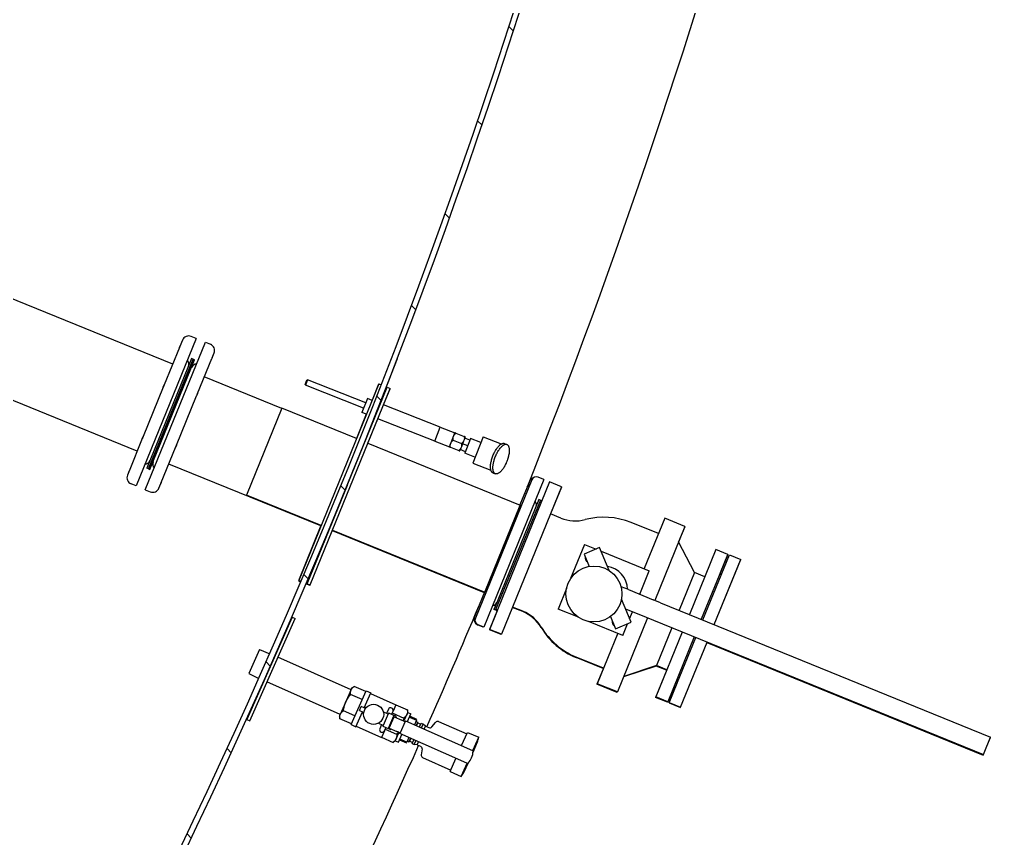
# Model space of a CAD drawing. Header units: millimetres. Extents: x 0 to 118900, y 0 to 84100.
# Drawn here: x 84795 to 88268, y 50192 to 53124 of the extents above; entities that cross this region are included whole.
import ezdxf

# ---------------------------------------------------------------- set-up
doc = ezdxf.new("R2010")
doc.units = ezdxf.units.MM
doc.header["$LTSCALE"] = 100
doc.layers.add('Hatch', color=7, linetype='Continuous', lineweight=18)
doc.layers.add('Visible', color=7, linetype='Continuous', lineweight=25)

msp = doc.modelspace()

# ---------------------------------------------------------------- hatches: boundary and pattern name
at = {"layer": 'Hatch'}
h = msp.add_hatch(dxfattribs=at)
h.set_pattern_fill('ANSI31', color=256, scale=2540, angle=90.00021045915, style=0)
h.set_pattern_definition([(135.00021045915, (0, 0), (-224.5055783671478, -224.5072276832807), [])])
edge = h.paths.add_edge_path()
edge.add_ellipse((63832.26224651564, 60471.07866336872), major_axis=(-2672.617190233979, -23729.97086712215), ratio=1, start_angle=54.41072852725948, end_angle=90)
edge.add_line((87562.23311363779, 57798.46147313475), (87582.10746109768, 57796.22310027855))
edge.add_ellipse((63832.26224651557, 60471.07866336872), major_axis=(12599.99999999995, 20308.86505937751), ratio=1, start_angle=269.99999999999847, end_angle=295.3903101269922, ccw=False)
edge.add_ellipse((63832.26224643614, 60471.07866341878), major_axis=(12800.00000000709, 20183.40902831604), ratio=1, start_angle=269.99999999999994, end_angle=270.5659876099541, ccw=False)
edge.add_ellipse((63832.2622465152, 60471.07866336905), major_axis=(16013.41164640456, 17742.05871489609), ratio=1, start_angle=270, end_angle=279.68616764822156, ccw=False)
edge.add_line((81574.32096141133, 44457.66701696448), (81574.32096141131, 44487.5323560815))

# ---------------------------------------------------------------- linework, layer by layer
at = {"layer": 'Visible'}
for p, q in [((85342.8794772174, 51889.85002673211), (84602.92414958462, 52191.29175096396)), ((85426.72970037888, 51981.70333410726), (85211.68366431861, 51453.82531564584)), ((85245.0233286425, 51440.24346073671), (85460.06936470278, 51968.12147919815)), ((85377.85275360821, 51975.69966236606), (85368.51395534749, 51952.7755182572)), ((85426.72970037891, 51981.70333410725), (85409.13376643018, 51988.87153530924)), ((85460.0693647028, 51968.12147919814), (85477.6652986515, 51960.95327799614)), ((85366.91196050205, 51948.84306788477), (85312.81168827262, 51816.04199409659)), ((85366.91196050204, 51948.84306788477), (85368.51395534747, 51952.77551825719)), ((85484.02029636074, 51912.93873845345), (85490.83717159469, 51929.67226517417)), ((85410.30193825455, 51909.57061870304), (85250.3378693255, 51516.90346111068)), ((85255.89448004619, 51514.63981862581), (85415.85854897524, 51907.30697621817)), ((85415.8585489752, 51907.3069762182), (85255.89448004615, 51514.63981862584)), ((85261.45109076684, 51512.37617614097), (85421.41515969588, 51905.04333373332)), ((85415.85854897517, 51907.30697621824), (85410.30193825453, 51909.57061870308)), ((85415.85854897524, 51907.30697621818), (85421.41515969587, 51905.04333373335)), ((85431.72008781356, 51784.55631876885), (85482.63225654123, 51909.531487974)), ((85484.02029636074, 51912.93873845343), (85482.63225654123, 51909.531487974)), ((86021.24160971656, 51589.63125244009), (86147.36273970053, 51910.33745834514)), ((86147.36273970053, 51910.33745834514), (86146.58396150894, 51910.64372116054)), ((85215.88913381757, 51578.12416530385), (84475.93380618478, 51879.5658895357)), ((85733.22728905371, 51730.830808874), (85455.86389520386, 51843.82262954021)), ((85816.24851067577, 51817.04561873871), (85822.10415314119, 51831.93559695619)), ((85824.69735572657, 51833.0648889252), (85817.37780264477, 51814.45241615335)), ((85822.10415314119, 51831.93559695615), (85824.69735572653, 51833.06488892516)), ((86033.1570507712, 51751.08589440917), (85824.69735572656, 51833.06488892518)), ((85309.3778600661, 51807.61290392317), (85237.52811373441, 51631.24182350065)), ((85309.37786006609, 51807.61290392315), (85312.81168827259, 51816.04199409654)), ((86080.3959844945, 51819.69905217905), (85793.71449016994, 51115.84273103686)), ((85816.24851067578, 51817.04561873871), (85817.37780264478, 51814.45241615333)), ((86025.83749768947, 51732.4734216373), (85817.3778026448, 51814.45241615334)), ((85823.35054581448, 51103.7719312684), (86110.03204013924, 51807.62825241112)), ((85834.46406667463, 51099.24538135801), (86121.1455609994, 51803.10170250073)), ((86079.35449638074, 51818.41868803299), (86055.70948241011, 51760.37677593838)), ((86079.35449638075, 51818.41868803299), (86079.80048907187, 51818.23700030027)), ((86080.3959844945, 51819.69905217904), (86088.70922964369, 51816.31305780706)), ((86097.13150070896, 51744.08712622819), (86120.57219590605, 51801.62749274084)), ((86110.03204013928, 51807.62825241114), (86121.1455609994, 51803.10170250077)), ((86120.57219590603, 51801.62749274084), (86120.54896779673, 51801.63695536793)), ((85356.3683837517, 51599.58890920113), (85428.36906325618, 51776.33048845094)), ((85431.72008781358, 51784.55631876884), (85428.36906325616, 51776.33048845093)), ((86039.34207312518, 51766.81343390105), (86019.65247533516, 51716.74588214477)), ((86056.16154358335, 51760.19899806892), (86039.34207312521, 51766.81343390101)), ((85733.81559918204, 51732.27521952072), (85606.84587419567, 51420.54095939379)), ((86000.54009982543, 51623.63802167142), (85733.81559918204, 51732.27521952073)), ((86035.86602540966, 51710.36973095466), (86019.65247533521, 51716.74588214474)), ((86085.94368073928, 51748.48685554636), (86084.01200777764, 51749.24650650475)), ((86299.91669193115, 51664.33969075597), (86097.11198216617, 51744.09480210296)), ((86035.41065218658, 51710.54881132299), (86000.08122397403, 51623.82492233685)), ((86041.30003410064, 51607.03645326096), (86076.83267048541, 51694.25916161283)), ((86065.6481625656, 51698.65758843204), (86064.32240998762, 51699.17895474843)), ((86280.22709414117, 51614.27213899966), (86076.81646399244, 51694.26553498873)), ((86280.19049637571, 51614.17907663581), (86299.95328969654, 51664.43275311981)), ((86299.95328969664, 51664.43275311983), (86352.0682134578, 51643.93800449082)), ((85234.27394215933, 51623.25374023137), (85186.76332867342, 51506.62844007561)), ((85234.27394215936, 51623.2537402314), (85237.52811373441, 51631.24182350068)), ((86280.19049637576, 51614.17907663579), (86332.30542013695, 51593.68432800678)), ((86338.28963621984, 51608.90124872037), (86346.08399737508, 51628.72108377789)), ((86345.88782747356, 51617.35570439664), (86375.71075166506, 51605.62752193803)), ((86346.08399737511, 51628.72108377788), (86348.17103288029, 51634.02808696235)), ((86348.17103288026, 51634.02808696237), (86352.06821345788, 51643.93800449113)), ((86355.76922413401, 51642.48254263864), (86385.59214832551, 51630.75436018003)), ((86383.3089429188, 51614.0819776143), (86375.51458176355, 51594.26214255678)), ((86385.39597842394, 51619.38898079877), (86383.30894291877, 51614.08197761427)), ((86389.2931590016, 51629.29889832755), (86385.39597842397, 51619.38898079879)), ((86406.075743503, 51617.32622705276), (86387.46327073114, 51624.64578013456)), ((86408.34480495835, 51623.09609361207), (86387.7036652677, 51570.60892039545)), ((86444.63912686345, 51608.82296510258), (86408.34480495838, 51623.09609361206)), ((86452.80042854966, 51629.57587224319), (86415.8366854866, 51535.58288474534)), ((86452.80042854969, 51629.57587224317), (86517.97957780169, 51603.943477847)), ((85302.10519046665, 51466.38790967808), (85353.01735919432, 51591.36307888324)), ((85356.36838375169, 51599.58890920108), (85353.01735919432, 51591.36307888325)), ((86041.2896763303, 51607.04067199295), (86585.85219847749, 51385.23972638378)), ((86332.30542013704, 51593.68432800713), (86336.20260071468, 51603.59424553589)), ((86336.00643081317, 51592.22886615463), (86365.82935500471, 51580.50068369602)), ((86336.20260071469, 51603.59424553588), (86338.28963621987, 51608.90124872034)), ((86373.42754625839, 51588.9551393723), (86369.53036568077, 51579.04522184355)), ((86389.97272672309, 51576.37878695475), (86371.36025395122, 51583.69834003651)), ((86375.51458176358, 51594.26214255681), (86373.42754625838, 51588.95513937232)), ((86398.02423511303, 51596.85250700371), (86379.41176234117, 51604.17206008552)), ((86529.44618556157, 51605.88140174753), (86538.09857479775, 51602.47875755968)), ((86423.99798717284, 51556.33579188594), (86387.70366526776, 51570.60892039543)), ((85255.89448004613, 51514.63981862581), (85250.33786932546, 51516.90346111065)), ((85255.89448004623, 51514.63981862581), (85261.45109076687, 51512.37617614098)), ((85872.49530064067, 51310.63707834461), (85328.87355180405, 51532.09676811197)), ((86000.34789870188, 51538.33331078378), (86000.19289987315, 51538.39426572343)), ((86415.83668548659, 51535.58288474532), (86481.0158347386, 51509.95049034915)), ((85185.5950633042, 51503.76067455224), (85180.91585742669, 51492.2745296698)), ((85185.59506330418, 51503.76067455225), (85186.76332867342, 51506.62844007562)), ((86626.78757844384, 51475.13958548838), (86425.35610743143, 50980.58790721177)), ((86670.62247284326, 51476.72136707729), (86455.61135209967, 50948.82912622025)), ((86488.09071064946, 51500.72093058658), (86496.74309988569, 51497.31828639873)), ((86670.62247284327, 51476.72136707732), (86650.24768459966, 51485.02004191304)), ((85211.68366431864, 51453.82531564583), (85194.08773036988, 51460.99351684783)), ((85245.0233286425, 51440.24346073671), (85262.61926259122, 51433.0752595347)), ((85293.90027541318, 51446.24713247792), (85300.71715064713, 51462.98065919863)), ((85302.10519046667, 51466.38790967807), (85300.71715064715, 51462.98065919863)), ((85966.39324281768, 51454.96832333462), (85822.73092638439, 51102.31741976194)), ((86690.99726108686, 51468.42269224164), (86475.98614034348, 50940.53045138505)), ((86733.59909105074, 51451.07091758516), (86518.58797030734, 50923.17867672857)), ((86611.09345373978, 51449.82091314717), (86584.93643069833, 51385.61271966018)), ((86611.09345373978, 51449.82091314719), (86612.48149355929, 51453.22816362662)), ((86619.29836879326, 51469.96169034734), (86612.4814935593, 51453.22816362662)), ((86733.59909105071, 51451.07091758517), (86690.99726108684, 51468.42269224166)), ((86733.00244063835, 51449.55619976584), (86694.00285521544, 51353.82309884002)), ((86733.00244063833, 51449.55619976589), (86732.98503308851, 51449.56329122348)), ((85873.57037483904, 51311.90376154447), (85606.84587419569, 51420.54095939378)), ((86652.34722827184, 51405.34199025273), (86492.409131438, 51012.66425319415)), ((86657.90398870195, 51403.07871529752), (86652.34722827184, 51405.34199025272)), ((86458.88247349102, 51073.50546625662), (86585.8521984775, 51385.23972638378)), ((86585.8521984775, 51385.23972638378), (86458.88247349102, 51073.50546625662)), ((86657.9039887019, 51403.07871529754), (86497.96589186808, 51010.40097823896)), ((86589.55670543095, 51383.7308764136), (86585.85219847754, 51385.23972638373)), ((86657.14956371688, 51401.226461821), (86664.01302655155, 51402.1713839959)), ((86657.30416416023, 51401.56900419945), (86657.16551444176, 51401.22865782527)), ((86657.30416416023, 51401.56900419946), (86657.2912280552, 51401.57427408759)), ((86731.0368488686, 51338.73911035767), (86693.99177933489, 51353.82761005894)), ((87102.43419581381, 51338.63575629483), (87028.87775977004, 51158.04104231761)), ((87174.67208140467, 51309.21318187734), (87102.43419581375, 51338.63575629485)), ((85873.09088029645, 51312.09906022669), (85792.62644830036, 51114.58133008442)), ((87079.80144626189, 51283.06815199419), (86982.55813873567, 51322.67546371006)), ((87174.67208140473, 51309.21318187732), (87066.7893085405, 51044.34093471066)), ((87174.06604728973, 51307.66929096989), (87152.04977019096, 51253.62547346124)), ((87174.06604728976, 51307.66929096991), (87174.04649678168, 51307.67725542215)), ((85913.72335768884, 51293.8416636226), (86457.33474900259, 51072.38619328503)), ((85914.3199513438, 51295.30641186584), (86458.88247349103, 51073.50546625668)), ((86815.86860995067, 51244.79991560002), (86765.84219635397, 51121.97577755416)), ((86869.67444815444, 51232.98085729728), (86814.37844765406, 51209.69239816704)), ((86815.86860995067, 51244.79991560002), (86857.48785042953, 51227.84835077815)), ((86904.30580783827, 51150.75233063971), (86869.67444815443, 51232.9808572973)), ((87208.91824585458, 51144.09746421102), (87152.03933185273, 51253.64557757664)), ((86814.37844765406, 51209.69239816706), (86832.88537357727, 51165.7496461204)), ((86874.80695467365, 51220.79425957241), (87047.4002945369, 51150.49679246693)), ((87285.5706271043, 51226.25227203592), (87190.89029147872, 50993.79446071137)), ((87328.17245706818, 51208.90049737944), (87233.4921214426, 50976.44268605488)), ((87239.04888187269, 50974.17941109969), (87333.72921749824, 51206.63722242416)), ((87328.17245706817, 51208.90049737944), (87285.5706271043, 51226.25227203593)), ((87327.55978774754, 51207.34645388743), (87301.1982623027, 51142.63626405843)), ((87327.55978774755, 51207.34645388743), (87327.54238149819, 51207.35354481525)), ((87333.72921749824, 51206.63722242417), (87374.47879398546, 51190.03987275274)), ((87279.79845835987, 50957.58206142827), (87374.47879398543, 51190.03987275274)), ((87279.80059230032, 50957.58119227185), (87373.86487708626, 51188.48276651379)), ((87373.84747093826, 51188.48985740036), (87373.8648770863, 51188.48276651383)), ((87013.07395771643, 51066.21925927755), (87047.40029453688, 51150.49679246695)), ((87208.91824585463, 51144.097464211), (87153.84522194494, 51008.88296041269)), ((87245.96331538835, 51129.00896450974), (87208.91824585457, 51144.09746421105)), ((87305.43828055833, 51137.17771704838), (87301.1882225329, 51142.64918913368)), ((85792.62644830038, 51114.58133008442), (85801.40869038066, 51111.00363546362)), ((85793.71449016994, 51115.84273103681), (85802.02773531912, 51112.45673666485)), ((85833.84414782567, 51097.79013479227), (85822.73092638438, 51102.31741976197)), ((85823.35054581448, 51103.7719312684), (85834.46406667464, 51099.24538135799)), ((85833.84414782569, 51097.79013479226), (85834.44083790806, 51099.2548424618)), ((86945.90193474699, 51093.57850198558), (86946.79241688756, 51093.21580757896)), ((86972.98723676438, 51082.54662712225), (86946.79241688753, 51093.21580757895)), ((86457.94608702075, 51073.88685755004), (86430.56638766521, 51006.67733485126)), ((86462.58698044442, 51071.9966162865), (86458.88247349102, 51073.50546625666)), ((86751.32045754656, 51086.32221129363), (86721.5654868176, 51013.26823101376)), ((86972.98723676438, 51082.54662712225), (87061.4958193136, 51046.49697900005)), ((86501.96876013617, 51036.16749895567), (86491.78348451055, 51011.16548909193)), ((86982.23533395065, 50965.7168548788), (86947.6039742668, 51047.94538153644)), ((87087.69063919049, 51035.82779854337), (87061.4958193136, 51046.49697900011)), ((87087.69063919052, 51035.82779854336), (88267.97568817386, 50555.09633189634)), ((86429.1783478457, 51003.2700843718), (86422.36147261174, 50986.53655765109)), ((86429.1783478457, 51003.27008437183), (86430.56638766523, 51006.67733485128)), ((86502.96041227302, 51006.79458536599), (86475.35572238643, 50939.03277368817)), ((86497.3400952312, 51008.9018466071), (86491.78348451057, 51011.16548909194)), ((86497.9658918681, 51010.40097823899), (86492.409131438, 51012.66425319418)), ((86497.95295538267, 51010.40624728463), (86497.3400952312, 51008.90184660708)), ((86498.10451906756, 51010.74133376566), (86502.34433884904, 51005.28229700092)), ((86498.7203168533, 51012.25323171612), (86502.97037487871, 51006.78175963082)), ((86594.61421953379, 51003.8279190167), (86557.58122367729, 51018.91435695097)), ((86595.24035155703, 51005.33348455349), (86558.19528202327, 51020.42198425479)), ((86794.61946709752, 50983.5132602848), (86721.56548681758, 51013.26823101377)), ((86962.08431975787, 51013.56332186292), (87035.84536982137, 50983.52036079263)), ((86977.10282743146, 50977.90345260371), (86987.4235082243, 51003.24264107017)), ((85769.59033701521, 50984.05403759868), (85607.75061418001, 50618.25641033371)), ((85618.72454299795, 50613.40121864866), (85780.56426583315, 50979.19884591363)), ((85769.59033701516, 50984.0540375987), (85780.56426583312, 50979.19884591364)), ((86455.6113520997, 50948.82912622028), (86435.23656385612, 50957.12780105596)), ((86453.1292795037, 50948.08734362714), (86435.53334555497, 50955.25554482914)), ((86953.09717140385, 50918.96510788071), (86830.2730333578, 50968.9915214775)), ((86908.43240752704, 50986.37114779522), (86926.93933345025, 50942.42839574855)), ((86926.93933345027, 50942.4283957486), (86982.23533395065, 50965.71685487882)), ((87041.13885904831, 50981.36431650328), (86933.25608618408, 50716.49206933659)), ((86953.09717140385, 50918.96510788071), (86970.04873622576, 50960.58434835958)), ((87035.84536982146, 50983.52036079262), (87062.04018969834, 50972.85118033591)), ((87062.04018969834, 50972.85118033591), (88242.3252386817, 50492.11971368889)), ((86453.74169043014, 50949.59064158264), (86453.12927950366, 50948.08734362711)), ((86517.95640457804, 50921.67818130441), (86475.35572238642, 50939.03277368819)), ((86518.58797030733, 50923.17867672857), (86475.98614034346, 50940.53045138506)), ((86518.57056225621, 50923.18576704789), (86517.95640457807, 50921.67818130436)), ((86934.57463663697, 50926.50935773138), (86861.01820059317, 50745.91464375411)), ((87165.23984198652, 50930.81784250392), (87070.55950636092, 50698.36003117933)), ((87128.19477245273, 50945.90634220521), (87073.12174854301, 50810.69183840684)), ((87207.84167195039, 50913.46606784744), (87113.16133632479, 50681.00825652285)), ((87118.71809675483, 50678.74498156754), (87213.39843238049, 50911.20279289222)), ((87159.46767324202, 50662.14763189611), (87254.14800886768, 50894.6054432208)), ((87253.51668555714, 50893.055427222), (88241.6651581303, 50490.50520797775)), ((85652.82074148458, 50868.42086266524), (85614.78092153114, 50782.44150211771)), ((85652.82074148458, 50868.4208626653), (85689.86104546333, 50853.39834302951)), ((85708.21262212991, 50845.32528745844), (85708.16798998731, 50845.34503404248)), ((85981.36834231376, 50724.47309282854), (85719.18655094787, 50840.47009577341)), ((86883.01133438632, 50799.95760694364), (86785.770646775, 50839.57135042845)), ((86883.6509501451, 50801.4822480548), (86786.40764261888, 50841.08955977068)), ((85614.78092153111, 50782.44150211775), (85650.81096027602, 50765.13553427185)), ((86883.63507426609, 50801.48871431863), (86860.37490953786, 50744.39149973718)), ((87072.48274150943, 50809.15466532006), (86955.26878868598, 50770.53734295241)), ((87073.121748543, 50810.69183840684), (86955.88883573598, 50772.05967363726)), ((87110.15584308865, 50795.60780883089), (87069.91306949563, 50696.82302780976)), ((87073.10696825171, 50810.6869678066), (87072.48274150943, 50809.15466532006)), ((87109.52681298045, 50794.06371542109), (87072.48274150949, 50809.15466532003)), ((87110.16681807677, 50795.60333870556), (87073.12174854302, 50810.69183840683)), ((85669.12832906522, 50756.98516047395), (85669.08369692258, 50757.00490705803)), ((85942.28404924908, 50636.132965844), (85680.10225788316, 50752.12996878891)), ((86932.61084890626, 50714.96414743416), (86860.37490953783, 50744.39149973715)), ((86933.25608618406, 50716.49206933659), (86861.01820059316, 50745.91464375411)), ((87118.07036240798, 50677.2047929413), (87146.99320759249, 50748.20230809658)), ((87146.36589346851, 50746.66242694922), (87139.51858166575, 50745.72018982984)), ((87147.00903369473, 50748.2044869435), (87140.14557086007, 50747.2595647686)), ((85961.82619578173, 50680.30302933676), (85981.09782608776, 50723.86165954189)), ((85980.84734492205, 50599.71645548366), (86034.25445345763, 50720.42967248108)), ((85981.09782608776, 50723.86165954189), (85984.07915767156, 50730.60020308568)), ((85984.07915767157, 50730.60020308567), (85992.01406521903, 50736.3936485544)), ((86033.24640626454, 50718.15123758919), (85992.01406521896, 50736.3936485544)), ((86028.16308094164, 50659.70162969302), (86051.62984075272, 50712.7422856464)), ((86034.25445345764, 50720.42967248113), (86051.6298407527, 50712.74228564647)), ((86050.82064213855, 50710.91329751012), (86141.35555488661, 50670.85796610841)), ((86933.23653511703, 50716.50003250875), (86932.61084890625, 50714.96414743419)), ((85942.55456547569, 50636.74439913164), (85961.82619578173, 50680.30302933676)), ((86020.39865272718, 50689.11215078578), (85979.16631168159, 50707.354561751)), ((87112.51375168725, 50679.468435426), (87069.91306949565, 50696.82302780978)), ((87113.16133632477, 50681.00825652285), (87070.55950636092, 50698.36003117934)), ((87113.14392957426, 50681.01534631242), (87112.51375168726, 50679.46843542595)), ((87118.07036240802, 50677.20479294132), (87158.81884102614, 50660.60474805245)), ((87118.71809675483, 50678.74498156753), (87159.46767324202, 50662.14763189609)), ((85994.70314565249, 50631.03397717899), (85953.4708046069, 50649.27638814417)), ((85998.22273221712, 50592.02906864898), (86021.68949202824, 50645.0697246024)), ((86010.71556321028, 50649.9249162875), (86017.18915212368, 50664.5568213781)), ((86010.71556321027, 50649.92491628745), (86021.68949202822, 50645.06972460239)), ((86028.16308094162, 50659.70162969299), (86017.18915212368, 50664.55682137804)), ((86025.51904682195, 50637.16899955464), (86021.68949202825, 50645.06972460244)), ((86028.16308094164, 50659.70162969302), (86036.58542937426, 50662.18174926239)), ((86096.46630366243, 50644.79126880671), (86112.0301741647, 50637.90535074547)), ((86114.37507967542, 50654.36390786377), (86107.90149076201, 50639.73200277315)), ((86116.88179617781, 50640.13285244965), (86136.28114488638, 50631.55000503849)), ((86125.98078121732, 50636.10719151825), (86130.83597290238, 50647.08112033613)), ((86128.30895277037, 50641.3694325494), (86169.54129381596, 50623.12702158422)), ((86141.35555488661, 50670.85796610837), (86130.83597290234, 50647.08112033615)), ((86141.15670630772, 50670.4085193528), (86182.38904735334, 50652.16610838762)), ((86170.0870873971, 50612.2192498912), (86183.43886453118, 50642.39755414098)), ((86180.45753294714, 50635.65901059671), (86183.43886453094, 50642.39755414052)), ((86183.43886453095, 50642.39755414051), (86182.38904735332, 50652.16610838764)), ((86183.43886453111, 50642.397554141), (86194.4127933491, 50637.54236245596)), ((87158.81884102605, 50660.60474805244), (87159.45026659279, 50662.15472164453)), ((85607.75061418001, 50618.25641033371), (85618.72454299797, 50613.40121864866)), ((85939.57323389189, 50630.00585558784), (85942.55456547569, 50636.74439913164)), ((85939.57323389189, 50630.00585558788), (85940.62305106952, 50620.23730134075)), ((85981.8553921151, 50601.99489037555), (85940.62305106949, 50620.23730134073)), ((86113.72806338572, 50638.24765498623), (86095.11649525969, 50596.18092785076)), ((86112.03017416468, 50637.90535074547), (86113.32346407862, 50637.33316091804)), ((86133.12741209428, 50629.66480757508), (86114.51584396824, 50587.59808043962)), ((86117.50702310311, 50587.36819485293), (86135.30939261499, 50627.60593385205)), ((86135.30939261499, 50627.60593385208), (86162.30042772171, 50615.66429914723)), ((86141.454304542, 50629.26124572877), (86136.28114488638, 50631.55000503844)), ((86142.1804414916, 50625.65947878321), (86141.77584218452, 50624.74498471505)), ((86173.71814347777, 50610.6127629544), (86155.91577396593, 50570.37502395527)), ((86170.06016720516, 50612.23116018273), (86162.30042772171, 50615.66429914719)), ((86170.06016720519, 50612.23116018272), (86173.7181434778, 50610.61276295435)), ((86170.08708739704, 50612.21924989117), (86180.45753294714, 50635.65901059672)), ((86174.93194139906, 50613.35624515887), (86173.7181434778, 50610.61276295438)), ((86174.93194139906, 50613.35624515886), (86415.48583658751, 50506.92806514222)), ((86182.27481413628, 50610.10754041056), (86194.41279334913, 50637.54236245593)), ((86189.57969801998, 50626.6183768437), (86215.18553192854, 50615.28959624521)), ((86216.37723349384, 50617.983135244), (86190.77139958528, 50629.3119158425)), ((86215.18553192851, 50615.28959624524), (86207.88064804478, 50598.77875981213)), ((86213.14043903719, 50610.66718269874), (86219.40042478962, 50607.89757927977)), ((86214.1406337973, 50596.00915639313), (86219.40042478965, 50607.89757927971)), ((86215.18553192854, 50615.28959624525), (86216.37723349387, 50617.98313524401)), ((86215.19660059013, 50595.54196535542), (86219.64719296832, 50605.60140010569)), ((86219.64719296829, 50605.60140010575), (86219.4004247896, 50607.89757927976)), ((86219.64719296832, 50605.60140010565), (86229.72595102843, 50601.14225852193)), ((86269.76578475724, 50591.26853631546), (86282.87755842009, 50607.53786940719)), ((86293.45452913524, 50610.15226676902), (86394.77330453365, 50566.37903968507)), ((85980.84734492203, 50599.71645548368), (85998.22273221714, 50592.02906864898)), ((85999.03193083132, 50593.85805678528), (86089.56684357938, 50553.80272538358)), ((86078.66393415055, 50604.55352980756), (86094.22780465287, 50597.66761174636)), ((86090.09912125014, 50599.49426377404), (86083.62553233674, 50584.86235868347)), ((86100.08642556366, 50577.57957115582), (86089.56684357938, 50553.8027253836)), ((86094.22780465282, 50597.66761174632), (86095.52109456672, 50597.09542191892)), ((86115.24198091781, 50583.996313494), (86095.84263220924, 50592.57916090517)), ((86100.08642556364, 50577.57957115585), (86104.94161724873, 50588.55349997379)), ((86102.61344569564, 50583.29125894262), (86143.8457867412, 50565.04884797741)), ((86120.41514057344, 50581.70755418436), (86115.24198091782, 50583.99631349399)), ((86117.50702310311, 50587.36819485293), (86144.49805820988, 50575.42656014804)), ((86123.97347267263, 50584.50724571592), (86123.56887336556, 50583.59275164775)), ((86138.93294075152, 50541.80320664314), (86152.28471788522, 50571.98151089205)), ((86141.91427233507, 50548.54175018646), (86152.28471788518, 50571.98151089204)), ((86152.25779769328, 50571.99342118359), (86144.49805820985, 50575.42656014805)), ((86152.2577976933, 50571.99342118362), (86155.91577396596, 50570.37502395525)), ((86155.91577396593, 50570.37502395525), (86154.70197604466, 50567.63154175076)), ((86225.27535865025, 50591.08282377169), (86231.44549808354, 50605.02885831163)), ((86231.44549808354, 50605.02885831164), (86239.00332559568, 50601.68505119361)), ((86232.83318616243, 50587.73901665369), (86239.00332559572, 50601.6850511936)), ((86246.90814745352, 50594.08709546243), (86239.00332559572, 50601.68505119362)), ((86242.25525542178, 50583.5704136781), (86246.9081474535, 50594.08709546243)), ((86246.90814745345, 50594.08709546247), (86259.1168521044, 50588.6856023154)), ((86376.16687989702, 50524.3239381022), (86397.1833908106, 50571.826428164)), ((86397.18339081058, 50571.82642816403), (86437.35550449035, 50554.05309324045)), ((86089.7656921583, 50554.25217213917), (86130.99803320388, 50536.00976117395)), ((86138.93294075133, 50541.80320664273), (86130.99803320391, 50536.009761174)), ((86138.93294075127, 50541.80320664267), (86141.91427233507, 50548.54175018646)), ((86138.93294075147, 50541.8032066432), (86149.90686956946, 50536.94801495814)), ((86149.90686956946, 50536.94801495808), (86162.0448487819, 50564.38283700248)), ((86153.54826333321, 50545.17846157153), (86179.15409724174, 50533.84968097309)), ((86395.25587123312, 50461.20336173411), (86154.70197604467, 50567.63154175074)), ((86180.34579880712, 50536.54321997188), (86154.73996489859, 50547.87200057036)), ((86179.1540972418, 50533.84968097309), (86180.34579880713, 50536.54321997185)), ((86187.65068269045, 50553.05405640402), (86180.34579880712, 50536.54321997182)), ((86182.3908916985, 50541.16563351835), (86188.65087745094, 50538.39603009936)), ((86188.65087745099, 50538.39603009939), (86193.91066844291, 50550.28445298501)), ((86190.51604285797, 50539.75782719799), (86188.65087745097, 50538.39603009941)), ((86190.51604285798, 50539.75782719798), (86194.96663523575, 50549.81726194731)), ((86190.51604285797, 50539.75782719799), (86200.59480091809, 50535.29868561427)), ((86198.87525386296, 50531.41208582457), (86205.04539329585, 50545.35812036358)), ((86206.43308137514, 50528.06827870655), (86212.60322080803, 50542.01431324557)), ((86217.3723980361, 50527.32902848659), (86222.0252900674, 50537.84571026998)), ((86416.27881078183, 50506.41457524178), (86437.35550449038, 50554.05309324041)), ((86417.09457756934, 50500.96977334051), (86433.18519637077, 50537.33853420883)), ((88242.32523868169, 50492.11971368887), (88267.97568817387, 50555.09633189633)), ((88254.82159029953, 50522.80057817259), (88267.31977295857, 50553.48012947839)), ((88267.31774375528, 50553.48095613169), (88267.31977295857, 50553.48012947835)), ((86198.87525386299, 50531.41208582454), (86206.43308137514, 50528.06827870651)), ((86217.37239803614, 50527.32902848664), (86206.43308137519, 50528.06827870656)), ((86217.37239803605, 50527.32902848663), (86229.58110268699, 50521.92753533956)), ((86234.83217192584, 50512.30996877919), (86231.61170939096, 50491.66442618771)), ((86236.79109399834, 50482.07894976951), (86337.33048990631, 50436.54413311213)), ((86334.92040362942, 50431.09674463322), (86355.93691454262, 50478.59923469408)), ((88241.66515813032, 50490.50520797772), (88242.3232093916, 50492.12054022104)), ((86375.0925173092, 50413.32340970963), (86396.16921101733, 50460.96192770731)), ((86384.65646931146, 50427.65166066816), (86400.7470881125, 50464.02042153561)), ((86334.92040362935, 50431.09674463323), (86375.09251730915, 50413.32340970965))]:
    msp.add_line(p, q, dxfattribs=at)
for centre, radius in [((86849.46209036036, 51067.13315429121), 99.99999999999193), ((86061.50604921141, 50636.20170486418), 36.00000099449708)]:
    msp.add_circle(centre, radius, dxfattribs=at)
for centre, radius, start, end in [((63832.26224651563, 60471.07866336872), 23879.99999999998, 317.9847997628156, 353.5740712355561), ((63832.26224651563, 60471.07866336872), 23899.99999999997, 317.9316058503842, 353.5740712355562), ((63832.26224651571, 60471.07866336872), 24500, 338.3527594504115, 344.6133525126718), ((85400.07919649074, 51966.64509242671), 23.99999999999995, 67.8350857935778, 157.8350857937006), ((85468.61072871213, 51938.72683511353), 24.00000000000018, 337.8350857935778, 67.83508579357141), ((85378.60948652132, 51890.08758754421), 21.99999999999997, 337.8350857937089, 40.79939400434608), ((85430.47118658062, 51868.96025768563), 22.00000000000018, 94.87077758297188, 157.8350857936917), ((85241.28184244073, 51552.98653715831), 21.99999999999998, 274.8707775829719, 337.8350857936917), ((85293.14354250011, 51531.85920729976), 22.00000000000017, 157.8350857937089, 220.799394004346), ((85203.14230030923, 51483.21995973041), 23.99999999999996, 157.8350857937006, 247.8350857935714), ((86641.52481167579, 51460.907120408), 23.99999999999995, 107.9883789299624, 157.8350857937006), ((86643.45785973407, 51468.34976062279), 18.00000000001337, 67.83887544440461, 157.8388754444046), ((85271.6738325306, 51455.30170241726), 24.00000000000018, 247.8350857935778, 337.8350857937006), ((86627.7216756525, 51387.29809493628), 16.00000000001172, 337.8388754443974, 45.81456260752478), ((86782.71731792363, 51465.62426180308), 137.0062499999867, 247.8388754444199, 284.8525516334234), ((86884.48289067726, 51081.88251174036), 259.9999999999747, 67.83887544442942, 104.8525516334305), ((86836.17843704576, 51196.57636405755), 17.9999999999985, 169.281565682506, 236.396185206344), ((86884.48289067727, 51081.88251174036), 84.99999999999288, 1.417053922618679, 80.87315669364037), ((63832.26224651571, 60471.07866336872), 24500, 336.2193389492425, 337.3174121368762), ((86482.72745762578, 51047.24856513961), 21.99999999999995, 280.9321865349812, 297.7845417293286), ((86487.39862843031, 51042.77894827173), 16.00000000001188, 269.8631882816667, 337.8388754443974), ((86542.92535816891, 50876.94618609245), 137.006250000011, 30.82140960464644, 67.83508579364006), ((86543.55988250197, 50878.44833310814), 137.0062499999891, 30.82519925541702, 67.83887544441986), ((86444.5879154943, 50977.4819877117), 23.99999999999995, 157.8350857936849, 247.8350857936849), ((86442.02638872166, 50973.79808234618), 18.00000000001337, 157.8388754442828, 247.8388754445055), ((86932.78734430879, 50967.18865942316), 17.9999999999985, 169.281565682506, 236.396185206344), ((86883.86182111825, 51080.35781498978), 260.0000000000207, 210.8214096046486, 247.8350857936424), ((86884.48289067726, 51081.88251174036), 259.9999999999791, 210.825199255433, 247.8388754444259), ((86122.60552628888, 50650.72251409994), 9.000000000000782, 336.133979899212, 156.133979899212), ((86289.88509730913, 50601.8903567938), 8.99999999999915, 66.63397989920045, 141.1339798990357), ((86091.85597895019, 50581.22096491962), 9.000000000000782, 156.133979899212, 336.133979899212), ((86262.7582458682, 50596.91604892887), 8.999999999999146, 246.1339798991524, 321.1339798990356), ((86047.25786603939, 50642.5055238171), 399.9999999999634, 344.7567545894804, 347.2245247659067), ((63832.26224651571, 60471.07866336872), 24500, 329.0502769211407, 336.0486208491747), ((86225.93970892321, 50513.69708872613), 8.999999999999174, 351.1339798990817, 66.13397989915238), ((86355.81469388668, 50505.99082887143), 61.48524329306314, 314.0377519998196, 358.2302077985775), ((86414.27203866624, 50504.18458293773), 3.000000000000176, 358.2302077986237, 66.13397989940057), ((85311.82983944437, 50967.88070156013), 1199.999999999891, 337.0751969223582, 337.4779503764856), ((86240.50417239357, 50490.27730624091), 8.99999999999918, 171.1339798993945, 245.6339798993517), ((86396.46966915436, 50463.9468439386), 3.000000000000184, 246.1339798991524, 314.0377519997188), ((85311.82983944437, 50967.88070156013), 1199.999999999891, 334.7900094219335, 335.1927628760107), ((86047.25786603939, 50642.5055238171), 399.9999999999631, 325.0434350325037, 327.5112052089277)]:
    msp.add_arc(centre, radius, start, end, dxfattribs=at)
for centre, major_axis, ratio, start_param, end_param in [((86115.66799825654, 50637.3893702451), (1.213797921263504, 2.743482204486576), 0.7071067811866824, 0, 1.570796326796191), ((86135.06734696511, 50628.80652283394), (1.213797921263502, 2.743482204486572), 0.707106781186682, 0, 1.570796326794024), ((86140.24050662073, 50626.51776352429), (1.213797921263502, 2.743482204486572), 0.7071067811866825, 4.712388980385984, 6.28318530717822), ((86097.0564301305, 50595.32264310964), (-1.213797921263505, -2.743482204486576), 0.7071067811866821, 4.712388980383817, 6.28318530717822), ((86116.45577883907, 50586.73979569848), (-1.213797921263508, -2.74348220448657), 0.7071067811866824, 4.712388980388152, 6.283185307178226), ((86121.6289384947, 50584.45103638883), (-1.213797921263498, -2.743482204486584), 0.7071067811866822, 0, 1.570796326794023)]:
    msp.add_ellipse(centre, major_axis=major_axis, ratio=ratio, start_param=start_param, end_param=end_param, dxfattribs=at)
for points, knots in [([(85368.51395534747, 51952.7755182572), (85368.4586402989, 51952.63973524643), (85368.39381563746, 51952.47786386847), (85368.10209337062, 51951.75092575513), (85367.79936783118, 51951.0063426122), (85367.26020252578, 51949.69414101973), (85367.09113330414, 51949.28288712287), (85366.91196050204, 51948.84306788477)], [-2.195279175779033, -2.195279175779033, -2.195279175779033, -2.195279175779033, -2.099349227012419, -2.099349227012419, -1.822984301094878, -1.822984301094878, -1.709770248881892, -1.709770248881892, -1.709770248881892, -1.709770248881892]), ([(85482.63225654123, 51909.531487974), (85482.77170285163, 51909.87378975908), (85482.90159144797, 51910.19537494371), (85483.37044588389, 51911.35712311043), (85483.6422014683, 51912.02568365468), (85483.90974026875, 51912.6711179641), (85483.97304388057, 51912.82274679856), (85484.02029636074, 51912.93873845345)], [-2.195279175779199, -2.195279175779199, -2.195279175779199, -2.195279175779199, -2.099349227012592, -2.099349227012592, -1.822984301095039, -1.822984301095039, -1.709770248882038, -1.709770248882038, -1.709770248882038, -1.709770248882038]), ([(85312.8116882726, 51816.04199409659), (85312.60699639517, 51815.53953264865), (85312.39745223422, 51815.02241527764), (85311.5639878448, 51812.96565140497), (85310.90554682663, 51811.34788601008), (85309.94272702753, 51808.99573083958), (85309.66028464539, 51808.30617746596), (85309.3778600661, 51807.61290392318)], [-2.19527917577917, -2.19527917577917, -2.19527917577917, -2.19527917577917, -2.09934922701255, -2.09934922701255, -1.822984301095001, -1.822984301095001, -1.709770248882027, -1.709770248882027, -1.709770248882027, -1.709770248882027]), ([(85428.36906325618, 51776.33048845094), (85428.60631513287, 51776.91287561248), (85428.84103996538, 51777.4918045065), (85429.74305703271, 51779.7168460765), (85430.38951223619, 51781.30518964052), (85431.24720870056, 51783.39929635475), (85431.48871828195, 51783.98837112322), (85431.72008781358, 51784.55631876884)], [-2.195279175779095, -2.195279175779095, -2.195279175779095, -2.195279175779095, -2.099349227012492, -2.099349227012492, -1.822984301094966, -1.822984301094966, -1.709770248881988, -1.709770248881988, -1.709770248881988, -1.709770248881988]), ([(85237.5281137344, 51631.24182350065), (85237.29395075381, 51630.66701871717), (85237.06299702443, 51630.09734682917), (85236.1782415476, 51627.91467764768), (85235.55009304569, 51626.37127192826), (85234.72531300547, 51624.35796585129), (85234.49417802761, 51623.79435783991), (85234.27394215933, 51623.25374023137)], [-2.195279175779095, -2.195279175779095, -2.195279175779095, -2.195279175779095, -2.099349227012492, -2.099349227012492, -1.822984301094966, -1.822984301094966, -1.709770248881988, -1.709770248881988, -1.709770248881988, -1.709770248881988]), ([(85353.01735919432, 51591.36307888324), (85353.21343770562, 51591.84439692055), (85353.41493834731, 51592.34176969604), (85354.21950978189, 51594.32760942596), (85354.86167773716, 51595.90542899181), (85355.80941743663, 51598.22056672522), (85356.08843030235, 51598.90170159287), (85356.3683837517, 51599.58890920113)], [-2.19527917577917, -2.19527917577917, -2.19527917577917, -2.19527917577917, -2.09934922701255, -2.09934922701255, -1.822984301095001, -1.822984301095001, -1.709770248882027, -1.709770248882027, -1.709770248882027, -1.709770248882027]), ([(86488.09996204983, 51561.42926836284), (86489.00943896471, 51563.74192517751), (86490.94845935043, 51568.32004206061), (86493.62856896987, 51573.82156928613), (86496.46437966819, 51579.08414613377), (86498.84214310748, 51583.0751236118), (86501.91095773858, 51587.72555159943), (86504.42690616938, 51591.15150694451), (86507.60692041418, 51595.01274775123), (86510.16248926701, 51597.74588857191), (86513.33081750045, 51600.67674095727), (86515.828559086, 51602.61921539883), (86518.8657897228, 51604.51670394271), (86521.21255006052, 51605.60167403262), (86524.00625904914, 51606.40177178918), (86526.11569303015, 51606.5936255239), (86528.07381784386, 51606.33573883955), (86528.99842063175, 51606.05749007352), (86529.4461855616, 51605.88140174758)], [0, 0, 0, 0, 0.1308996938995746, 0.26179938779915, 0.3272492347489369, 0.4581489286485123, 0.5235987755982991, 0.6544984694978737, 0.7199483164476606, 0.850848010347236, 0.9162978572970237, 1.047197551196597, 1.112647398146385, 1.243547092045959, 1.308996938995747, 1.439896632895322, 1.505346479845109, 1.570796326794897, 1.570796326794897, 1.570796326794897, 1.570796326794897]), ([(86496.75235128604, 51558.02662417499), (86495.84287437114, 51555.7139673603), (86494.14397299344, 51551.0414211208), (86492.35863443534, 51545.18801564893), (86490.85005486484, 51539.40349102943), (86489.87231099722, 51534.86194094903), (86488.95129887818, 51529.36686675621), (86488.4596020069, 51525.14485293344), (86488.15757593703, 51520.1518126354), (86488.16681387024, 51516.410034239), (86488.48998948061, 51512.10611079352), (86488.99547297499, 51508.98258611438), (86489.92657084337, 51505.52451013564), (86490.9056282903, 51503.13162679242), (86492.40595398907, 51500.64285417709), (86493.81962834924, 51499.06550057718), (86495.83119044318, 51497.6342239338), (86497.62593639997, 51496.92842097789), (86500.07359241712, 51496.60606262246), (86502.18302639811, 51496.79791635719), (86504.97673538681, 51497.59801411371), (86507.32349572435, 51498.68298420368), (86510.36072636193, 51500.5804727473), (86512.85846794563, 51502.52294718948), (86516.02679618767, 51505.45379957202), (86518.58236501999, 51508.18694039943), (86521.76237935867, 51512.04818117528), (86524.27832756592, 51515.47413659389), (86527.34714322074, 51520.12456424478), (86529.72490422188, 51524.11554252479), (86532.56072608718, 51529.37811569928), (86534.70478718675, 51533.77934622791), (86537.19276801609, 51539.44667254427), (86539.01581495366, 51544.08239430327), (86541.0547531598, 51549.92631141208), (86542.4830494368, 51554.60902407783), (86543.99161832969, 51560.39355361479), (86544.9693645286, 51564.93510262153), (86545.8903756688, 51570.43017726516), (86546.38207275378, 51574.6521909895), (86546.68409873391, 51579.64523132887), (86546.6748608203, 51583.38700971625), (86546.3516852017, 51587.6909331655), (86545.84620170911, 51590.81445784382), (86544.91510384, 51594.27253382291), (86543.93604639321, 51596.66541716606), (86542.43572069437, 51599.15418978142), (86541.02204633423, 51600.73154338132), (86539.0104842403, 51602.16282002471), (86537.2157382835, 51602.86862298062), (86534.76808226635, 51603.19098133605), (86532.65864828535, 51602.99912760132), (86529.86493929672, 51602.19902984477), (86527.518178959, 51601.11405975486), (86524.4809483222, 51599.21657121098), (86521.98320673665, 51597.27409676942), (86518.81487850321, 51594.34324438406), (86516.25930965038, 51591.61010356338), (86513.07929540557, 51587.74886275666), (86510.56334697478, 51584.32290741157), (86507.49453234368, 51579.67247942395), (86505.1167689044, 51575.68150194592), (86502.28095820607, 51570.41892509827), (86499.60084858663, 51564.91739787276), (86497.66182820091, 51560.33928098967), (86496.75235128604, 51558.02662417499)], [-6.283185307179586, -6.283185307179586, -6.283185307179586, -6.283185307179586, -6.152285613280012, -6.021385919380437, -5.955936072430649, -5.825036378531075, -5.759586531581287, -5.628686837681713, -5.563236990731926, -5.43233729683235, -5.366887449882563, -5.235987755982989, -5.170537909033201, -5.039638215133627, -4.974188368183839, -4.843288674284264, -4.777838827334477, -4.646939133434902, -4.581489286485115, -4.450589592585541, -4.385139745635753, -4.254240051736178, -4.188790204786391, -4.057890510886816, -3.992440663937029, -3.861540970037454, -3.796091123087666, -3.665191429188092, -3.599741582238305, -3.46884188833873, -3.403392041388943, -3.272492347489368, -3.20704250053958, -3.076142806640006, -3.010692959690218, -2.879793265790644, -2.814343418840856, -2.683443724941282, -2.617993877991494, -2.487094184091919, -2.421644337142132, -2.290744643242558, -2.225294796292769, -2.094395102393196, -2.028945255443408, -1.898045561543834, -1.832595714594047, -1.701696020694471, -1.636246173744683, -1.505346479845109, -1.439896632895322, -1.308996938995747, -1.243547092045959, -1.112647398146385, -1.047197551196597, -0.9162978572970237, -0.850848010347236, -0.7199483164476606, -0.6544984694978737, -0.5235987755982991, -0.4581489286485123, -0.3272492347489369, -0.26179938779915, -0.1308996938995746, 0, 0, 0, 0]), ([(86488.09071064947, 51500.72093058663), (86487.64294571964, 51500.89701891257), (86486.77648878818, 51501.32312345033), (86485.16723911304, 51502.46814476503), (86483.75356475287, 51504.04549836495), (86482.2532390541, 51506.53427098026), (86481.27418160716, 51508.92715432349), (86480.3430837388, 51512.38523030224), (86479.83760024441, 51515.50875498138), (86479.51442463404, 51519.81267842685), (86479.50518670083, 51523.55445682325), (86479.8072127707, 51528.54749712129), (86480.29890964199, 51532.76951094405), (86481.219921761, 51538.26458513689), (86482.19766562864, 51542.80613521727), (86483.70624519914, 51548.59065983677), (86485.49158375725, 51554.44406530866), (86487.19048513494, 51559.11661154816), (86488.09996204983, 51561.42926836284)], [4.712388980384687, 4.712388980384687, 4.712388980384687, 4.712388980384687, 4.777838827334477, 4.843288674284264, 4.974188368183839, 5.039638215133627, 5.170537909033201, 5.235987755982989, 5.366887449882563, 5.43233729683235, 5.563236990731926, 5.628686837681713, 5.759586531581287, 5.825036378531075, 5.955936072430649, 6.021385919380437, 6.152285613280012, 6.283185307179586, 6.283185307179586, 6.283185307179586, 6.283185307179586]), ([(85186.76332867342, 51506.62844007562), (85186.63686408788, 51506.31800480304), (85186.52035215597, 51506.02925559739), (85186.10480225032, 51504.99835517993), (85185.87520931444, 51504.433292174), (85185.66930146709, 51503.93914465876), (85185.62409927673, 51503.83194976352), (85185.59506330418, 51503.76067455225)], [-2.195279175779199, -2.195279175779199, -2.195279175779199, -2.195279175779199, -2.099349227012592, -2.099349227012592, -1.822984301095039, -1.822984301095039, -1.709770248882038, -1.709770248882038, -1.709770248882038, -1.709770248882038]), ([(85300.71715064715, 51462.98065919863), (85300.75719566042, 51463.07895853327), (85300.80687396473, 51463.20364983045), (85301.04047383244, 51463.7879136707), (85301.30187908407, 51464.43106703585), (85301.7868014839, 51465.61011742945), (85301.94064603336, 51465.98399900393), (85302.10519046667, 51466.38790967808)], [-2.195279175779033, -2.195279175779033, -2.195279175779033, -2.195279175779033, -2.099349227012419, -2.099349227012419, -1.822984301094878, -1.822984301094878, -1.709770248881892, -1.709770248881892, -1.709770248881892, -1.709770248881892]), ([(86612.48149355929, 51453.22816362662), (86612.44144854601, 51453.12986429198), (86612.3917702417, 51453.0051729948), (86612.158170374, 51452.42090915455), (86611.89676512235, 51451.77775578941), (86611.41184272253, 51450.59870539581), (86611.25799817307, 51450.22482382132), (86611.09345373977, 51449.82091314717)], [-2.195279175779095, -2.195279175779095, -2.195279175779095, -2.195279175779095, -2.099349227012492, -2.099349227012492, -1.822984301094966, -1.822984301094966, -1.709770248881988, -1.709770248881988, -1.709770248881988, -1.709770248881988]), ([(86430.56638766521, 51006.67733485126), (86430.4269413548, 51006.33503306617), (86430.29705275845, 51006.01344788155), (86429.82819832255, 51004.85169971483), (86429.55644273813, 51004.18313917057), (86429.28890393769, 51003.53770486116), (86429.22560032587, 51003.3860760267), (86429.1783478457, 51003.27008437181)], [-2.195279175779225, -2.195279175779225, -2.195279175779225, -2.195279175779225, -2.099349227012627, -2.099349227012627, -1.822984301095093, -1.822984301095093, -1.709770248882088, -1.709770248882088, -1.709770248882088, -1.709770248882088])]:
    msp.add_open_spline(points, degree=3, knots=knots, dxfattribs=at)
for points, weights in [([(86338.28963621985, 51608.90124872037), (86340.75085537246, 51613.26485095987), (86345.88782747356, 51617.35570439664)], [1, 1.023029979764136, 1.000157514696529]), ([(86345.88782747356, 51617.35570439664), (86344.91353052469, 51623.84987945307), (86346.08399737508, 51628.72108377789)], [1.000157514696737, 1.023029979764005, 1]), ([(86348.17103288027, 51634.02808696237), (86350.63225203288, 51638.39168920186), (86355.76922413398, 51642.48254263864)], [1, 1.023029979764111, 1.000157514696528]), ([(86355.76922413398, 51642.48254263864), (86352.713589609, 51643.68420344847), (86352.06821345788, 51643.93800449112)], [1.000157514696736, 1.023029979763983, 1]), ([(86383.30894291878, 51614.0819776143), (86380.84772376619, 51609.71837537482), (86375.71075166509, 51605.62752193804)], [1, 1.023029979764114, 1.000157514696529]), ([(86385.5921483255, 51630.75436018004), (86386.56644527437, 51624.26018512361), (86385.39597842397, 51619.38898079879)], [1.000157514696737, 1.023029979763981, 1]), ([(86389.2931590016, 51629.29889832755), (86388.64778285049, 51629.55269937019), (86385.5921483255, 51630.75436018004)], [1, 1.023029979764101, 1.000157514696528]), ([(86332.30542013705, 51593.68432800713), (86332.95079628816, 51593.43052696449), (86336.00643081314, 51592.22886615464)], [1, 1.02302997976406, 1.000157514696528]), ([(86336.00643081314, 51592.22886615464), (86335.03213386427, 51598.72304121107), (86336.20260071468, 51603.59424553589)], [1.000157514696737, 1.023029979764005, 1]), ([(86373.42754625838, 51588.95513937231), (86370.96632710577, 51584.59153713282), (86365.82935500467, 51580.50068369604)], [1, 1.0230299797641, 1.000157514696529]), ([(86365.82935500467, 51580.50068369604), (86368.88498952963, 51579.2990228862), (86369.53036568077, 51579.04522184355)], [1.000157514696737, 1.02302997976401, 1]), ([(86375.71075166509, 51605.62752193804), (86376.68504861394, 51599.13334688161), (86375.51458176355, 51594.26214255679)], [1.000157514696737, 1.02302997976401, 1]), ([(85979.1663116816, 50707.35456175094), (85978.11649450396, 50717.12311599807), (85981.09782608776, 50723.86165954188)], [1.688204576079744, 1.818787654487102, 1.818787654487102]), ([(85981.09782608776, 50723.86165954188), (85984.07915767154, 50730.60020308569), (85992.014065219, 50736.39364855442)], [1.818787654487102, 1.818787654487102, 1.688204576079745]), ([(85953.4708046069, 50649.27638814408), (85955.86353261415, 50666.82594224915), (85961.82619578172, 50680.30302933676)], [1.688204576079743, 1.818787654487102, 1.818787654487101]), ([(85961.82619578173, 50680.30302933676), (85967.78885894931, 50693.78011642437), (85979.16631168165, 50707.35456175102)], [1.818787654487102, 1.818787654487101, 1.688204576079744]), ([(85942.55456547567, 50636.74439913164), (85945.53589705947, 50643.48294267544), (85953.47080460691, 50649.27638814416)], [1.818787654487104, 1.818787654487104, 1.688204576079746]), ([(86182.38904735328, 50652.16610838765), (86183.43886453094, 50642.39755414052), (86180.45753294716, 50635.65901059672)], [1.688204576079746, 1.818787654487105, 1.818787654487105]), ([(85940.62305106953, 50620.23730134069), (85939.57323389188, 50630.00585558783), (85942.55456547567, 50636.74439913164)], [1.688204576079746, 1.818787654487104, 1.818787654487104]), ([(86169.54129381597, 50623.12702158427), (86168.83166637663, 50617.92223227971), (86167.85012054346, 50613.20895039384)], [1.688204576079749, 1.724934029190844, 1.751332490397829]), ([(86180.45753294716, 50635.65901059672), (86177.47620136336, 50628.92046705291), (86169.54129381591, 50623.12702158419)], [1.818787654487105, 1.818787654487105, 1.688204576079747]), ([(86150.04775103158, 50572.97121139469), (86147.22007442622, 50569.07471253369), (86143.84578674116, 50565.04884797733)], [1.751332490397753, 1.72493402919079, 1.688204576079747]), ([(86141.91427233507, 50548.54175018647), (86138.93294075127, 50541.80320664265), (86130.99803320382, 50536.00976117393)], [1.818787654487107, 1.818787654487107, 1.688204576079749]), ([(86143.84578674122, 50565.0488479774), (86144.89560391886, 50555.28029373028), (86141.91427233508, 50548.54175018646)], [1.688204576079748, 1.818787654487106, 1.818787654487107])]:
    msp.add_rational_spline(points, weights, degree=2, dxfattribs=at)

doc.saveas('drawing.dxf')
